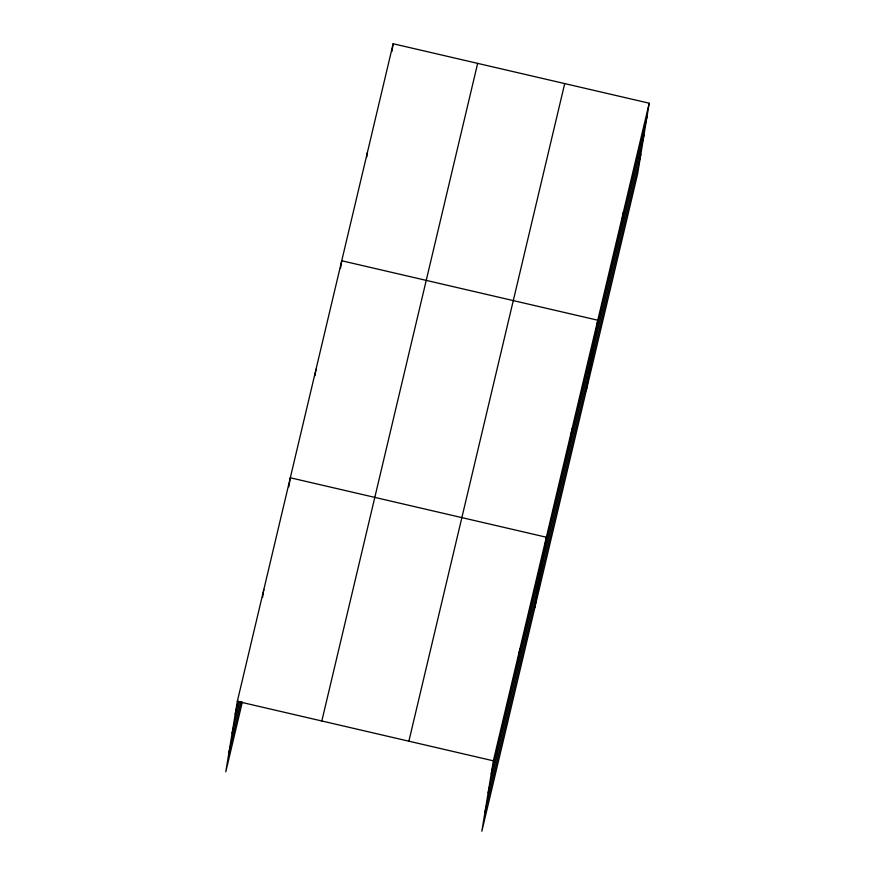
<?xml version="1.0" encoding="UTF-8"?>
<svg xmlns="http://www.w3.org/2000/svg" width="875" height="875" viewBox="0 0 875 875"><rect width="100%" height="100%" fill="white"/><g stroke="black" fill="none" stroke-linecap="round" stroke-linejoin="round"><path stroke-width="1.31" d="M649.206 103.206L493.369 760.823L481.841 831.25L637.678 173.633L649.206 103.206L393.159 43.75L237.322 701.367L225.794 771.794L242.309 702.089M262.555 597.297L263.823 589.564M288.837 486.795L290.314 477.772L546.35 537.228L534.822 607.666M314.967 375.714L316.028 369.272M340.473 268.494L341.731 260.761L597.778 320.217L586.25 390.644M366.603 157.412L367.445 152.261M391.891 51.483L393.159 43.75M517.748 661.916L519.859 649.02M569.953 441.613L572.064 428.728M621.381 224.602L623.492 211.706M235.211 714.252L238.328 701.094M232.105 733.239L239.586 701.673M228.9 752.806L241.062 701.509M321.825 720.989L477.652 63.372M408.877 741.202L564.714 83.584M491.258 773.708L647.095 116.091M488.152 792.695L643.989 135.078M484.947 812.262L640.784 154.645M237.322 701.367L493.369 760.823"/></g></svg>
